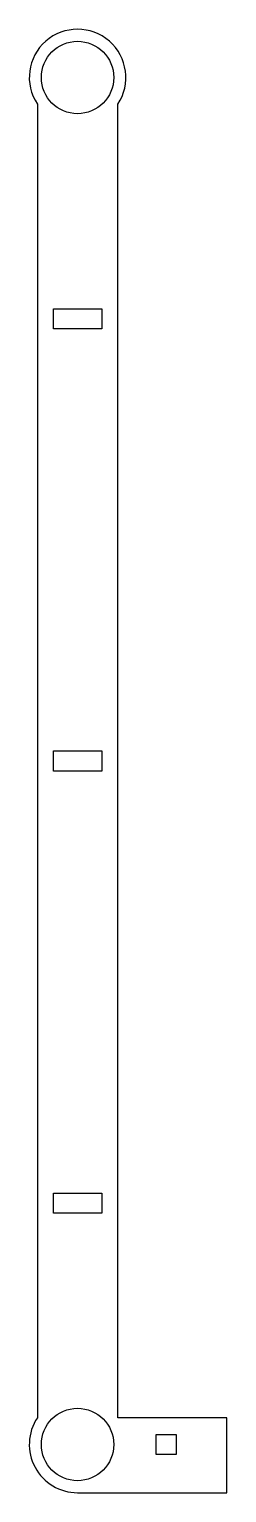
# Model space of a CAD drawing. Header units: millimetres. Extents: x -12 to 37, y -12 to 352.
import ezdxf

# ---------------------------------------------------------------- set-up
doc = ezdxf.new("R2010")
doc.units = ezdxf.units.MM

msp = doc.modelspace()

# ---------------------------------------------------------------- linework, layer by layer
msp.add_lwpolyline([(10, 333.37, 1.863325), (-10, 333.37), (-10, 6.63, 0.598235), (0, -12), (37.07, -12), (37.07, 6.63), (10, 6.63)], format="xyb", close=True)
for points in [[(6, 282.5), (6, 277.5), (-6, 277.5), (-6, 282.5)], [(6, 167.5), (-6, 167.5), (-6, 172.5), (6, 172.5)], [(6, 57.5), (-6, 57.5), (-6, 62.5), (6, 62.5)], [(19.5, -2.5), (19.5, 2.5), (24.5, 2.5), (24.5, -2.5)]]:
    msp.add_lwpolyline(points, close=True)
for centre in [(0, 340), (0, 0)]:
    msp.add_circle(centre, 9)

doc.saveas('drawing.dxf')
